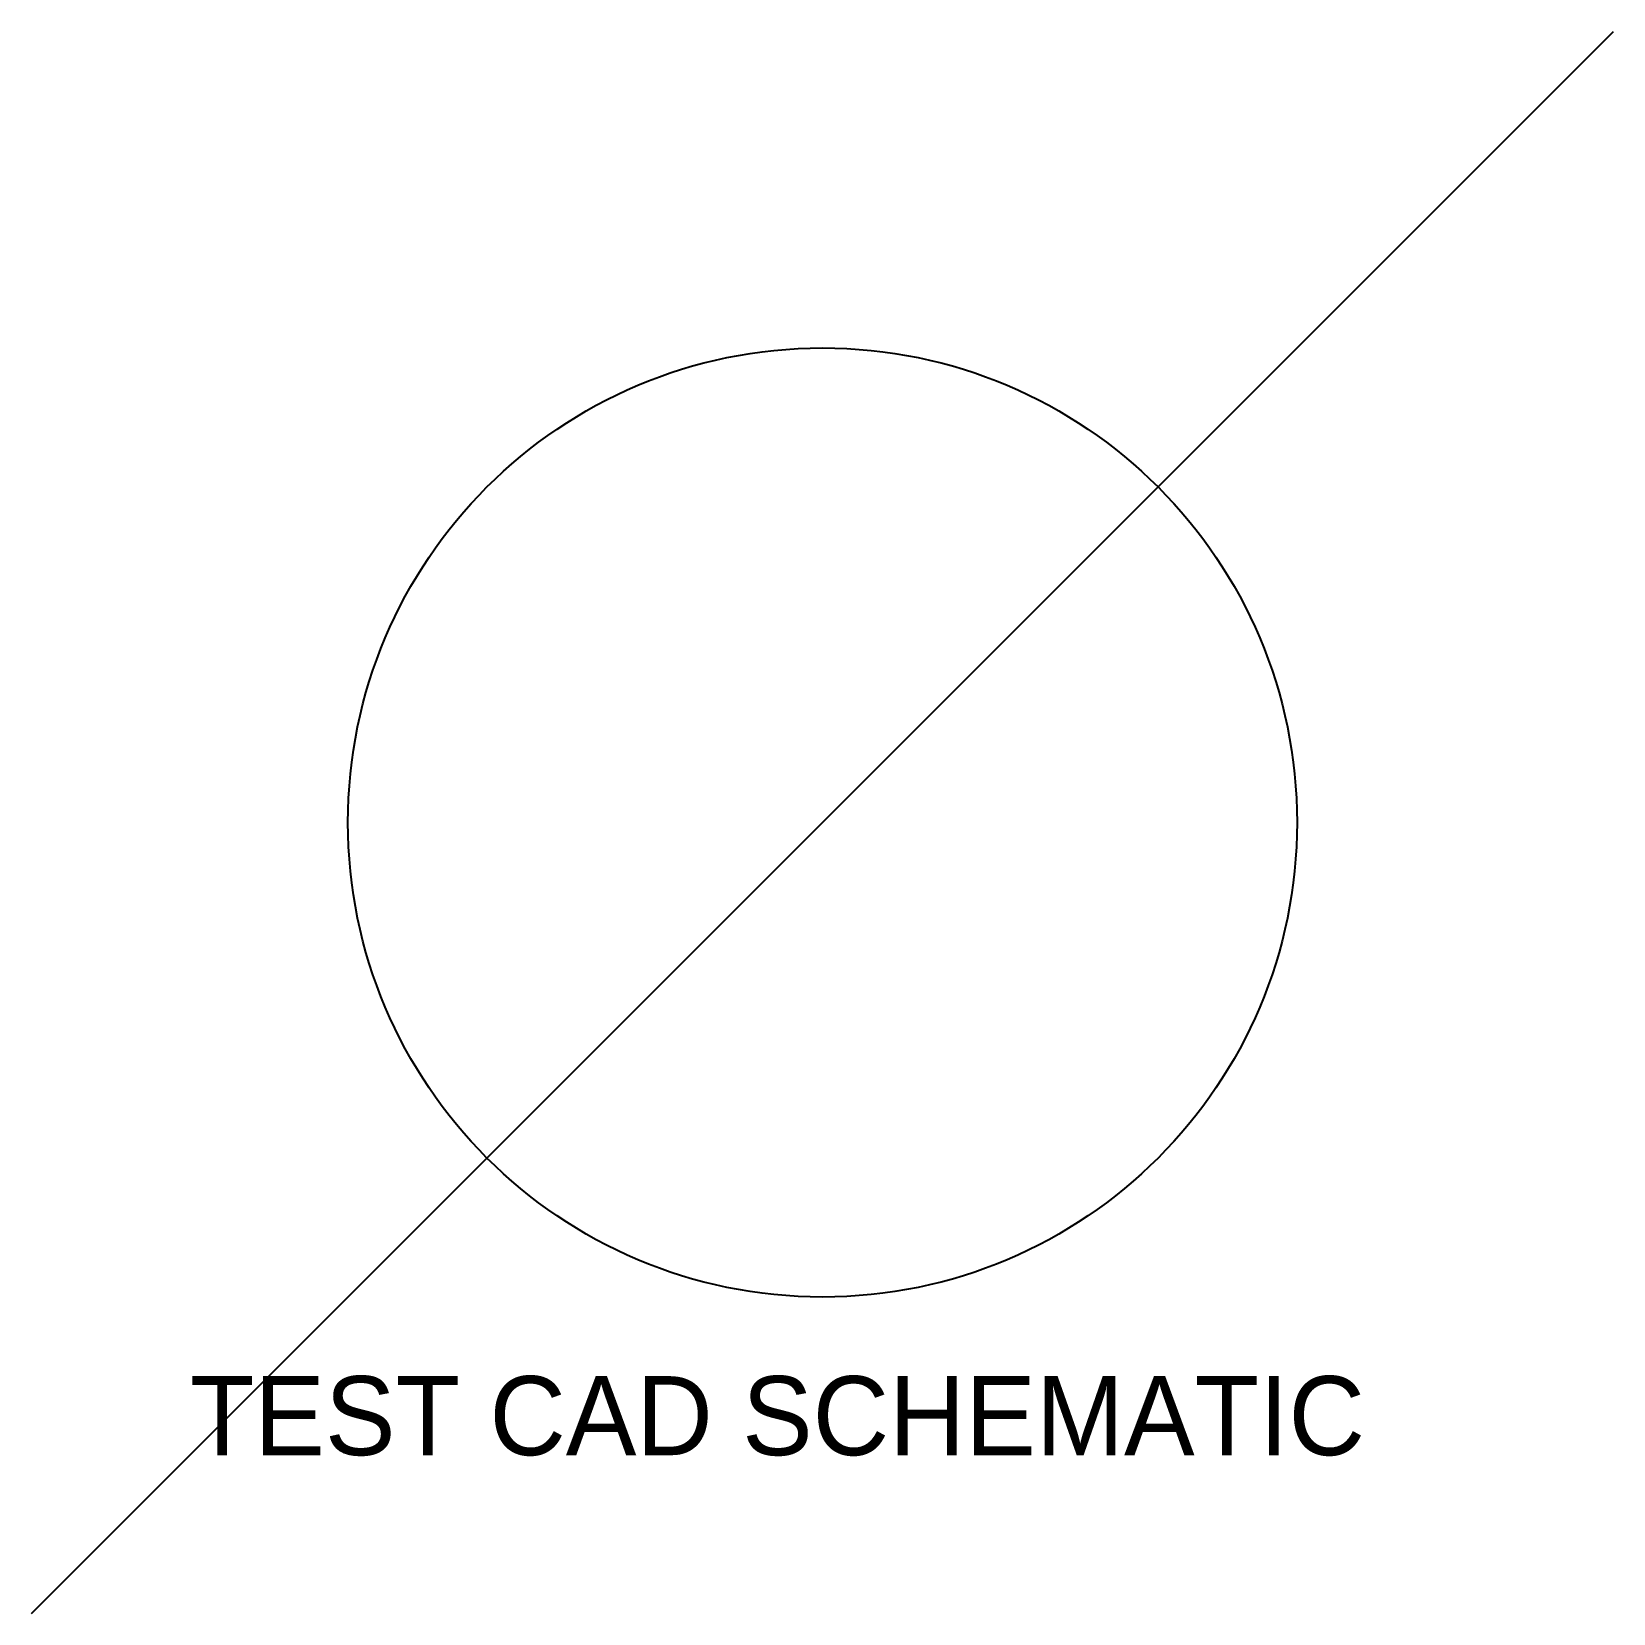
# Model space of a CAD drawing. Header units: metres. Extents: x 0 to 100, y 0 to 100.
import ezdxf

# ---------------------------------------------------------------- set-up
doc = ezdxf.new("R2010")
doc.units = ezdxf.units.M

msp = doc.modelspace()

# ---------------------------------------------------------------- linework, layer by layer
at = {"color": 1}
msp.add_line((0, 0), (100, 100), dxfattribs=at)
at = {"color": 2}
msp.add_circle((50, 50), 30, dxfattribs=at)

# ---------------------------------------------------------------- texts
msp.add_text('TEST CAD SCHEMATIC', height=5).set_placement((10, 10))

doc.saveas('drawing.dxf')
